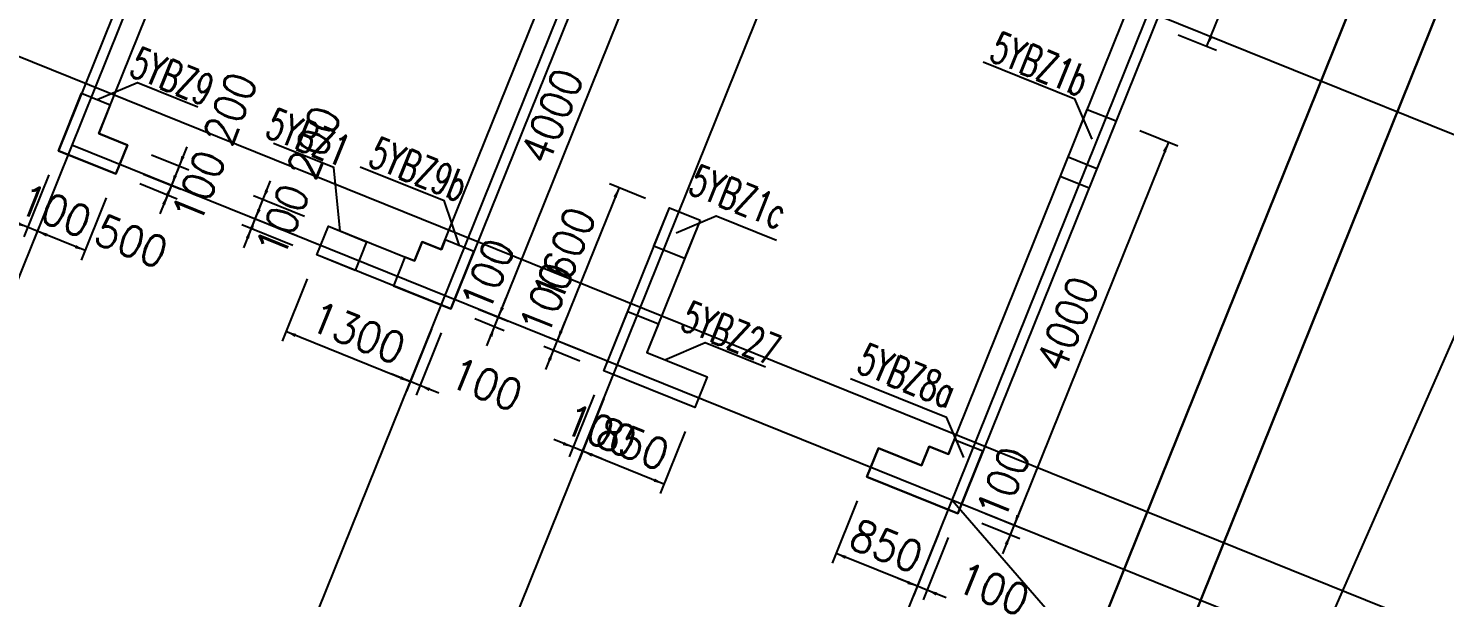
# Model space of a CAD drawing. Extents: x 387171 to 699106, y 11966 to 245688.
# Drawn here: x 554113 to 567842, y 69925 to 75440 of the extents above; entities that cross this region are included whole.
import ezdxf

# ---------------------------------------------------------------- set-up
doc = ezdxf.new("R2010")
doc.units = 0
doc.header["$LTSCALE"] = 100
doc.header["$MEASUREMENT"] = 0
doc.linetypes.add('DASHED', pattern=[19.05, 12.7, -6.35])
for name, color, linetype in [('b边缘构件', 235, 'Continuous'), ('COLU_DASH', 9, 'DASHED'), ('DOTE', 253, 'Continuous'), ('h后浇带(新)', 1, 'Continuous'), ('wall-主楼', 2, 'Continuous'), ('Y阴影', 254, 'Continuous'), ('小尺寸', 4, 'Continuous'), ('边缘构件标注', 1, 'Continuous')]:
    doc.layers.add(name, color=color, linetype=linetype)
doc.styles.get("Standard").update_dxf_attribs({"font": 'standard'})
doc.dimstyles.get("Standard").update_dxf_attribs({"dimtxt": 300, "dimasz": 100, "dimexe": 100, "dimexo": 250, "dimgap": 100, "dimtad": 0, "dimtoh": 1, "dimdec": 0, "dimdsep": 46, "dimcen": 0.09, "dimclrt": 7, "dimadec": 0, "dimazin": 0, "dimtfac": 1, "dimtdec": 4, "dimtofl": 0, "dimtmove": 0, "dimatfit": 3, "dimfxl": 1, "dimtolj": 1, "dimtzin": 0, "dimarcsym": 0})

# ---------------------------------------------------------------- blocks, each defined once
blk = doc.blocks.new('*D1874')
at = {"layer": '小尺寸', "color": 0, "linetype": 'ByBlock', "lineweight": -2}
for p, q in [((558022, 72527), (557779, 71924)), ((558115, 72490), (557872, 71887)), ((558094, 71905), (557631, 72092))]:
    blk.add_line(p, q, dxfattribs=at)
for points in [[(557816, 72017), (557717, 72039), (557730, 72070)], [(557909, 71979), (558008, 71957), (557995, 71927)]]:
    blk.add_solid(points, dxfattribs=at)
at = {"layer": '小尺寸', "color": 7, "linetype": 'Continuous', "lineweight": -2, "insert": (558550, 71991), "char_height": 300, "width": 476.67, "attachment_point": 5, "rotation": 338.0454}
blk.add_mtext('100', dxfattribs=at)
blk = doc.blocks.new('*D1617')
at = {"layer": '小尺寸', "color": 0, "linetype": 'ByBlock', "lineweight": -2}
for p, q in [((556816, 73013), (556573, 72410)), ((557816, 72017), (556610, 72503)), ((558022, 72527), (557779, 71924))]:
    blk.add_line(p, q, dxfattribs=at)
for points in [[(556610, 72503), (556709, 72481), (556697, 72450)], [(557816, 72017), (557717, 72039), (557730, 72070)]]:
    blk.add_solid(points, dxfattribs=at)
at = {"layer": '小尺寸', "color": 7, "linetype": 'Continuous', "lineweight": -2, "insert": (557307, 72492), "char_height": 300, "width": 690, "attachment_point": 5, "rotation": 338.0454}
blk.add_mtext('1300', dxfattribs=at)
blk = doc.blocks.new('*D1811')
at = {"layer": '小尺寸', "color": 0, "linetype": 'ByBlock', "lineweight": -2}
for p, q in [((559691, 71854), (559448, 71251)), ((560480, 71536), (560237, 70933)), ((560274, 71026), (559486, 71344))]:
    blk.add_line(p, q, dxfattribs=at)
for points in [[(559486, 71344), (559585, 71322), (559572, 71291)], [(560274, 71026), (560175, 71048), (560187, 71079)]]:
    blk.add_solid(points, dxfattribs=at)
at = {"layer": '小尺寸', "color": 7, "linetype": 'Continuous', "lineweight": -2, "insert": (559973, 71417), "char_height": 300, "width": 566.67, "attachment_point": 5, "rotation": 338.0454}
blk.add_mtext('850', dxfattribs=at)
blk = doc.blocks.new('*D2572')
at = {"layer": '小尺寸', "color": 0, "linetype": 'ByBlock', "lineweight": -2}
for p, q in [((559599, 71891), (559355, 71289)), ((559691, 71854), (559448, 71251)), ((559671, 71269), (559207, 71456))]:
    blk.add_line(p, q, dxfattribs=at)
for points in [[(559393, 71381), (559294, 71403), (559306, 71434)], [(559486, 71344), (559585, 71322), (559572, 71291)]]:
    blk.add_solid(points, dxfattribs=at)
at = {"layer": '小尺寸', "color": 7, "linetype": 'Continuous', "lineweight": -2, "insert": (559659, 71543), "char_height": 300, "width": 476.67, "attachment_point": 5, "rotation": 338.0454}
blk.add_mtext('100', dxfattribs=at)
blk = doc.blocks.new('*D3944')
at = {"layer": '小尺寸', "color": 0, "linetype": 'ByBlock', "lineweight": -2}
for p, q in [((562937, 70545), (562694, 69943)), ((563030, 70508), (562787, 69905)), ((563010, 69923), (562546, 70110))]:
    blk.add_line(p, q, dxfattribs=at)
for points in [[(562732, 70035), (562633, 70057), (562645, 70088)], [(562825, 69998), (562924, 69976), (562911, 69945)]]:
    blk.add_solid(points, dxfattribs=at)
at = {"layer": '小尺寸', "color": 7, "linetype": 'Continuous', "lineweight": -2, "insert": (563465, 70009), "char_height": 300, "width": 476.67, "attachment_point": 5, "rotation": 338.0454}
blk.add_mtext('100', dxfattribs=at)
blk = doc.blocks.new('*D3544')
at = {"layer": '小尺寸', "color": 0, "linetype": 'ByBlock', "lineweight": -2}
for p, q in [((562149, 70863), (561906, 70260)), ((562937, 70545), (562694, 69943)), ((562732, 70035), (561943, 70353))]:
    blk.add_line(p, q, dxfattribs=at)
for points in [[(561943, 70353), (562042, 70331), (562030, 70300)], [(562732, 70035), (562633, 70057), (562645, 70088)]]:
    blk.add_solid(points, dxfattribs=at)
at = {"layer": '小尺寸', "color": 7, "linetype": 'Continuous', "lineweight": -2, "insert": (562431, 70426), "char_height": 300, "width": 566.67, "attachment_point": 5, "rotation": 338.0454}
blk.add_mtext('850', dxfattribs=at)
blk = doc.blocks.new('*D4235')
at = {"layer": '小尺寸', "color": 0, "linetype": 'ByBlock', "lineweight": -2}
for p, q in [((565538, 75266), (566136, 76750)), ((565858, 76862), (566229, 76712)), ((565259, 75378), (565630, 75228))]:
    blk.add_line(p, q, dxfattribs=at)
for points in [[(566136, 76750), (566114, 76651), (566083, 76663)], [(565538, 75266), (565560, 75365), (565591, 75352)]]:
    blk.add_solid(points, dxfattribs=at)
at = {"layer": '小尺寸', "color": 7, "linetype": 'Continuous', "lineweight": -2, "insert": (565605, 76101), "char_height": 300, "width": 685, "attachment_point": 5, "rotation": 68.0454}
blk.add_mtext('1600', dxfattribs=at)
blk = doc.blocks.new('*D3746')
at = {"layer": '小尺寸', "color": 0, "linetype": 'ByBlock', "lineweight": -2}
for p, q in [((564888, 74449), (565257, 74301)), ((565164, 74338), (563668, 70628)), ((563393, 70739), (563761, 70591))]:
    blk.add_line(p, q, dxfattribs=at)
for points in [[(565164, 74338), (565142, 74239), (565111, 74252)], [(563668, 70628), (563690, 70727), (563721, 70715)]]:
    blk.add_solid(points, dxfattribs=at)
at = {"layer": '小尺寸', "color": 7, "linetype": 'Continuous', "lineweight": -2, "insert": (564184, 72577), "char_height": 300, "width": 790, "attachment_point": 5, "rotation": 68.0454}
blk.add_mtext('4000', dxfattribs=at)
blk = doc.blocks.new('*D48')
at = {"layer": '小尺寸', "color": 0, "linetype": 'ByBlock', "lineweight": -2}
for p, q in [((563393, 70739), (563761, 70591)), ((563743, 70814), (563556, 70350)), ((563356, 70646), (563724, 70498))]:
    blk.add_line(p, q, dxfattribs=at)
for points in [[(563668, 70628), (563690, 70727), (563721, 70715)], [(563631, 70535), (563609, 70436), (563578, 70449)]]:
    blk.add_solid(points, dxfattribs=at)
at = {"layer": '小尺寸', "color": 7, "linetype": 'Continuous', "lineweight": -2, "insert": (563563, 71035), "char_height": 300, "width": 476.67, "attachment_point": 5, "rotation": 68.0454}
blk.add_mtext('100', dxfattribs=at)
blk = doc.blocks.new('*D4223')
at = {"layer": '小尺寸', "color": 0, "linetype": 'ByBlock', "lineweight": -2}
for p, q in [((558559, 72364), (558746, 72828)), ((558440, 72628), (558727, 72512)), ((558477, 72721), (558764, 72605))]:
    blk.add_line(p, q, dxfattribs=at)
for points in [[(558671, 72643), (558693, 72742), (558724, 72729)], [(558634, 72550), (558612, 72451), (558581, 72463)]]:
    blk.add_solid(points, dxfattribs=at)
at = {"layer": '小尺寸', "color": 7, "linetype": 'Continuous', "lineweight": -2, "insert": (558566, 73050), "char_height": 300, "width": 476.67, "attachment_point": 5, "rotation": 68.0454}
blk.add_mtext('100', dxfattribs=at)
blk = doc.blocks.new('*D542')
at = {"layer": '小尺寸', "color": 0, "linetype": 'ByBlock', "lineweight": -2}
for p, q in [((558671, 72643), (560167, 76352)), ((559973, 76431), (560259, 76315)), ((558477, 72721), (558764, 72605))]:
    blk.add_line(p, q, dxfattribs=at)
for points in [[(560167, 76352), (560145, 76254), (560114, 76266)], [(558671, 72643), (558693, 72742), (558724, 72729)]]:
    blk.add_solid(points, dxfattribs=at)
at = {"layer": '小尺寸', "color": 7, "linetype": 'Continuous', "lineweight": -2, "insert": (559187, 74591), "char_height": 300, "width": 790, "attachment_point": 5, "rotation": 68.0454}
blk.add_mtext('4000', dxfattribs=at)
blk = doc.blocks.new('*D717')
at = {"layer": '小尺寸', "color": 0, "linetype": 'ByBlock', "lineweight": -2}
for p, q in [((559839, 73897), (559240, 72413)), ((560096, 73793), (559746, 73934)), ((559497, 72309), (559148, 72450))]:
    blk.add_line(p, q, dxfattribs=at)
for points in [[(559839, 73897), (559817, 73798), (559786, 73811)], [(559240, 72413), (559262, 72512), (559293, 72500)]]:
    blk.add_solid(points, dxfattribs=at)
at = {"layer": '小尺寸', "color": 7, "linetype": 'Continuous', "lineweight": -2, "insert": (559308, 73249), "char_height": 300, "width": 685, "attachment_point": 5, "rotation": 68.0454}
blk.add_mtext('1600', dxfattribs=at)
blk = doc.blocks.new('*D466')
at = {"layer": '小尺寸', "color": 0, "linetype": 'ByBlock', "lineweight": -2}
for p, q in [((559315, 72599), (559128, 72135)), ((559460, 72217), (559110, 72358)), ((559497, 72309), (559148, 72450))]:
    blk.add_line(p, q, dxfattribs=at)
for points in [[(559240, 72413), (559262, 72512), (559293, 72500)], [(559203, 72320), (559181, 72221), (559150, 72234)]]:
    blk.add_solid(points, dxfattribs=at)
at = {"layer": '小尺寸', "color": 7, "linetype": 'Continuous', "lineweight": -2, "insert": (559135, 72820), "char_height": 300, "width": 476.67, "attachment_point": 5, "rotation": 68.0454}
blk.add_mtext('100', dxfattribs=at)
blk = doc.blocks.new('*D1222')
at = {"layer": '小尺寸', "color": 0, "linetype": 'ByBlock', "lineweight": -2}
for p, q in [((554405, 73985), (554162, 73382)), ((554868, 73798), (554625, 73195)), ((554663, 73288), (554199, 73475))]:
    blk.add_line(p, q, dxfattribs=at)
for points in [[(554199, 73475), (554298, 73453), (554286, 73422)], [(554663, 73288), (554564, 73310), (554576, 73341)]]:
    blk.add_solid(points, dxfattribs=at)
at = {"layer": '小尺寸', "color": 7, "linetype": 'Continuous', "lineweight": -2, "insert": (555112, 73377), "char_height": 300, "width": 566.67, "attachment_point": 5, "rotation": 338.0454}
blk.add_mtext('500', dxfattribs=at)
blk = doc.blocks.new('*D962')
at = {"layer": '小尺寸', "color": 0, "linetype": 'ByBlock', "lineweight": -2}
for p, q in [((554312, 74022), (554069, 73420)), ((554405, 73985), (554162, 73382)), ((554384, 73400), (553921, 73587))]:
    blk.add_line(p, q, dxfattribs=at)
for points in [[(554106, 73512), (554007, 73534), (554020, 73565)], [(554199, 73475), (554298, 73453), (554286, 73422)]]:
    blk.add_solid(points, dxfattribs=at)
at = {"layer": '小尺寸', "color": 7, "linetype": 'Continuous', "lineweight": -2, "insert": (554373, 73674), "char_height": 300, "width": 476.67, "attachment_point": 5, "rotation": 338.0454}
blk.add_mtext('100', dxfattribs=at)
blk = doc.blocks.new('*D1723')
at = {"layer": '小尺寸', "color": 0, "linetype": 'ByBlock', "lineweight": -2}
for p, q in [((556201, 73315), (556387, 73779)), ((556715, 73431), (556220, 73631)), ((556678, 73338), (556183, 73538))]:
    blk.add_line(p, q, dxfattribs=at)
for points in [[(556313, 73593), (556335, 73692), (556366, 73680)], [(556275, 73501), (556253, 73402), (556222, 73414)]]:
    blk.add_solid(points, dxfattribs=at)
at = {"layer": '小尺寸', "color": 7, "linetype": 'Continuous', "lineweight": -2, "insert": (556577, 73580), "char_height": 300, "width": 476.67, "attachment_point": 5, "rotation": 68.0454}
blk.add_mtext('100', dxfattribs=at)
blk = doc.blocks.new('*D1476')
at = {"layer": '小尺寸', "color": 0, "linetype": 'ByBlock', "lineweight": -2}
for p, q in [((556238, 73408), (556462, 73964)), ((556790, 73617), (556295, 73816)), ((556715, 73431), (556220, 73631))]:
    blk.add_line(p, q, dxfattribs=at)
for points in [[(556387, 73779), (556409, 73878), (556440, 73865)], [(556313, 73593), (556291, 73494), (556260, 73507)]]:
    blk.add_solid(points, dxfattribs=at)
at = {"layer": '小尺寸', "color": 7, "linetype": 'Continuous', "lineweight": -2, "insert": (556882, 74336), "char_height": 300, "width": 566.67, "attachment_point": 5, "rotation": 68.0454}
blk.add_mtext('200', dxfattribs=at)
blk = doc.blocks.new('*D2233')
at = {"layer": '小尺寸', "color": 0, "linetype": 'ByBlock', "lineweight": -2}
for p, q in [((555650, 74292), (555426, 73735)), ((555306, 74215), (555668, 74069)), ((555231, 74029), (555593, 73883))]:
    blk.add_line(p, q, dxfattribs=at)
for points in [[(555575, 74106), (555597, 74205), (555628, 74193)], [(555501, 73921), (555479, 73822), (555448, 73834)]]:
    blk.add_solid(points, dxfattribs=at)
at = {"layer": '小尺寸', "color": 7, "linetype": 'Continuous', "lineweight": -2, "insert": (556070, 74663), "char_height": 300, "width": 566.67, "attachment_point": 5, "rotation": 68.0454}
blk.add_mtext('200', dxfattribs=at)
blk = doc.blocks.new('*D1982')
at = {"layer": '小尺寸', "color": 0, "linetype": 'ByBlock', "lineweight": -2}
for p, q in [((555231, 74029), (555593, 73883)), ((555575, 74106), (555388, 73642)), ((555194, 73937), (555556, 73790))]:
    blk.add_line(p, q, dxfattribs=at)
for points in [[(555501, 73921), (555523, 74020), (555553, 74007)], [(555463, 73828), (555441, 73729), (555410, 73741)]]:
    blk.add_solid(points, dxfattribs=at)
at = {"layer": '小尺寸', "color": 7, "linetype": 'Continuous', "lineweight": -2, "insert": (555765, 73907), "char_height": 300, "width": 476.67, "attachment_point": 5, "rotation": 68.0454}
blk.add_mtext('100', dxfattribs=at)
blk = doc.blocks.new('*D2655')
at = {"layer": '小尺寸', "color": 0, "linetype": 'ByBlock', "lineweight": -2}
for p, q in [((553462, 75659), (553628, 76071)), ((553869, 75866), (553405, 76053)), ((553555, 75621), (553721, 76033))]:
    blk.add_line(p, q, dxfattribs=at)
for points in [[(553591, 75978), (553492, 76000), (553504, 76031)], [(553683, 75940), (553782, 75918), (553770, 75888)]]:
    blk.add_solid(points, dxfattribs=at)
at = {"layer": '小尺寸', "color": 7, "linetype": 'Continuous', "lineweight": -2, "insert": (554091, 76046), "char_height": 300, "width": 476.67, "attachment_point": 5, "rotation": 338.0454}
blk.add_mtext('100', dxfattribs=at)
blk = doc.blocks.new('1')
at = {"layer": 'h后浇带(新)', "color": 6, "lineweight": 30}
for points in [[(632181, 534727), (634510, 528149), (635020, 526711)], [(631479, 534314), (633756, 527882), (634068, 527003)]]:
    blk.add_lwpolyline(points, dxfattribs=at)
blk = doc.blocks.new('后浇带现场')
at = {"color": 1, "lineweight": 30, "rotation": 318.5460777723208}
blk.add_blockref('1', (-77006, 620463), dxfattribs=at)

msp = doc.modelspace()

# ---------------------------------------------------------------- hatches: boundary and pattern name
at = {"layer": 'Y阴影'}
h = msp.add_hatch(dxfattribs=at)
h.set_pattern_fill('ANSI31', color=256, scale=25, angle=-21.95462, style=0)
h.set_pattern_definition([])
h.paths.add_polyline_path([(555074, 74308.2), (554961.8, 74030), (554405.3, 74254.3), (554629.7, 74810.8), (554907.9, 74698.6), (554795.7, 74420.4)], flags=0)
h = msp.add_hatch(dxfattribs=at)
h.set_pattern_fill('ANSI31', color=256, scale=25, angle=-21.95462, style=0)
h.set_pattern_definition([])
h.paths.add_polyline_path([(564656.5, 74542.6), (564469.6, 74078.8), (564191.4, 74191), (564378.3, 74654.7)], flags=0)
h = msp.add_hatch(dxfattribs=at)
h.set_pattern_fill('ANSI31', color=256, scale=25, angle=-21.95462, style=0)
h.set_pattern_definition([])
h.paths.add_polyline_path([(560624.4, 73580.3), (560474.8, 73209.3), (560178, 73329), (560327.6, 73699.9)], flags=0)
h = msp.add_hatch(dxfattribs=at)
h.set_pattern_fill('ANSI31', color=256, scale=25, angle=-21.95462, style=0)
h.set_pattern_definition([])
h.paths.add_polyline_path([(557280.5, 73095.3), (556909.5, 73244.8), (557021.7, 73523.1), (557392.7, 73373.5)], flags=0)
h = msp.add_hatch(dxfattribs=at)
h.set_pattern_fill('ANSI31', color=256, scale=25, angle=-21.95462, style=0)
h.set_pattern_definition([])
h.paths.add_polyline_path([(558432.3, 73277.9), (558154.1, 73390.1), (558116.8, 73297.6), (557931.3, 73372.4), (557856.5, 73186.9), (557763.7, 73224), (557651.5, 72945.7), (558208, 72721.4)], flags=0)
h = msp.add_hatch(dxfattribs=at)
h.set_pattern_fill('ANSI31', color=256, scale=25, angle=-21.95462, style=0)
h.set_pattern_definition([])
h.paths.add_polyline_path([(560692.7, 72064.9), (560573.1, 71768.1), (559692, 72123.2), (559923.8, 72698.3), (560220.6, 72578.6), (560108.4, 72300.4)], flags=0)
h = msp.add_hatch(dxfattribs=at)
h.set_pattern_fill('ANSI31', color=256, scale=25, angle=-21.95462, style=0)
h.set_pattern_definition([])
h.paths.add_polyline_path([(563088.4, 71454.9), (563032.3, 71315.8), (562846.8, 71390.6), (562772.1, 71205.1), (562354.7, 71373.3), (562242.5, 71095.1), (563123.7, 70739.9), (563366.7, 71342.8)], flags=0)

# ---------------------------------------------------------------- linework, layer by layer
at = {"layer": 'b边缘构件'}
for points in [[(555074, 74308.2), (554961.8, 74030), (554405.3, 74254.3), (554629.7, 74810.8), (554907.9, 74698.6), (554795.7, 74420.4), (555074, 74308.2)], [(564656.5, 74542.6), (564469.6, 74078.8), (564191.4, 74191), (564378.3, 74654.7), (564656.5, 74542.6)], [(560624.4, 73580.3), (560474.8, 73209.3), (560178, 73329), (560327.6, 73699.9), (560624.4, 73580.3)], [(557280.5, 73095.3), (556909.5, 73244.8), (557021.7, 73523.1), (557392.7, 73373.5), (557280.5, 73095.3)], [(560692.7, 72064.9), (560573.1, 71768.1), (559692, 72123.2), (559923.8, 72698.3), (560220.6, 72578.6), (560108.4, 72300.4), (560692.7, 72064.9)]]:
    msp.add_lwpolyline(points, dxfattribs=at)
for points in [[(558432.3, 73277.9), (558154.1, 73390.1), (558116.8, 73297.6), (557931.3, 73372.4), (557856.5, 73186.9), (557763.7, 73224), (557651.5, 72945.7), (558208, 72721.4)], [(563088.4, 71454.9), (563032.3, 71315.8), (562846.8, 71390.6), (562772.1, 71205.1), (562354.7, 71373.3), (562242.5, 71095.1), (563123.7, 70739.9), (563366.7, 71342.8)]]:
    msp.add_lwpolyline(points, close=True, dxfattribs=at)
at = {"layer": 'COLU_DASH'}
msp.add_line((564394.8, 73893.3), (564116.6, 74005.5), dxfattribs=at)
at = {"layer": 'DOTE'}
for p, q in [((560169.8, 88286.9), (550186.9, 63522.1)), ((567832.5, 69596.5), (538343.4, 81483.7)), ((569514.9, 73770.2), (556442.2, 79039.8)), ((553804.1, 62063.9), (560059.4, 77581.7)), ((555473.6, 61391), (561728.9, 76908.7)), ((558719.7, 60082.4), (565535.8, 76991.4)), ((569231.6, 75409.9), (565835.4, 67679.7)), ((567608.1, 69040), (554535.5, 74309.7)), ((563068.3, 70870), (565835.4, 67679.7))]:
    msp.add_line(p, q, dxfattribs=at)
at = {"layer": 'wall-主楼'}
for points in [[(554405.3, 74254.3), (554961.8, 74030), (555074, 74308.2), (554795.7, 74420.4), (556104.3, 77666.6), (554527.6, 78302.1), (554415.4, 78023.9), (555713.9, 77500.5)], [(564811.8, 77067.6), (564924, 77345.9), (565666, 77046.8), (563123.7, 70739.9), (562242.5, 71095.1), (562354.7, 71373.3), (562772.1, 71205.1), (562846.8, 71390.6), (563032.3, 71315.8), (565275.6, 76880.7)], [(560624.4, 73580.3), (560108.4, 72300.4), (560692.7, 72064.8), (560573.1, 71768.1), (559692, 72123.2), (560327.6, 73699.9)]]:
    msp.add_lwpolyline(points, close=True, dxfattribs=at)
msp.add_lwpolyline([(559833.6, 76486.7), (559684.1, 76115.7), (559591.3, 76153.1), (558208, 72721.4), (556909.5, 73244.8), (557021.7, 73523.1), (557856.4, 73186.6), (557931.2, 73372.1), (558116.7, 73297.3), (559462.6, 76636.3), (559833.6, 76486.7)], dxfattribs=at)
at = {"layer": '边缘构件标注', "color": 200}
for p, q in [((563367.8, 75116), (564257.9, 74757.2)), ((564423.9, 74366.8), (564257.9, 74757.2)), ((557330.6, 74099.4), (558145.8, 73770.8)), ((558293.2, 73334), (558145.8, 73770.8)), ((562083.8, 72047.8), (563014.5, 71672.6)), ((563180.5, 71282.2), (563014.5, 71672.6))]:
    msp.add_line(p, q, dxfattribs=at)
for points in [[(554780.2, 74750.1), (555170.6, 74916.2), (555754.9, 74680.7)], [(557137.4, 73476.5), (557073.6, 74090.4), (556489.3, 74326)], [(560391.9, 73458.4), (560782.3, 73624.5), (561366.6, 73388.9)], [(560284.1, 72229.6), (560674.5, 72395.7), (561258.8, 72160.1)]]:
    msp.add_lwpolyline(points, dxfattribs=at)

# ---------------------------------------------------------------- block references
at = {"color": 3, "lineweight": 30}
msp.add_blockref('后浇带现场', (-182998.7, -527042.1), dxfattribs=at)

# ---------------------------------------------------------------- texts
at = {"layer": '边缘构件标注', "color": 200, "width": 0.7}
for s, p in [('5YBZ1b', (563412.8, 75135.8)), ('5YBZ9', (555075.1, 74988.5)), ('5YBZ1', (556392.9, 74397)), ('5YBZ9b', (557391.6, 74116.9)), ('5YBZ1c', (560492.9, 73848.9)), ('5YBZ27', (560417, 72529.4)), ('5YBZ8a', (562125.6, 72117.8))]:
    msp.add_text(s, height=300, rotation=338.04538, dxfattribs=at).set_placement(p)

# ---------------------------------------------------------------- dimensions: what is measured, and where the dimension line sits
at = {"layer": '小尺寸'}
for p1, p2, distance, picture, middle in [((565027.6, 75471.2), (565625.8, 76955.2), -550, '*D4235', (565604.9, 76101)), ((558115.3, 72758.8), (556909.5, 73244.8), 800, '*D1617', (557306.8, 72491.7)), ((558208, 72721.4), (558115.3, 72758.8), 800, '*D1874', (558189.7, 72135.8)), ((559784.7, 72085.9), (559692, 72123.2), 800, '*D2572', (559299.1, 71688.6)), ((560573.1, 71768.1), (559784.7, 72085.9), 800, '*D1811', (559973.3, 71416.8)), ((563030.9, 70777.3), (562242.5, 71095.1), 800, '*D3544', (562431.1, 70426.1)), ((563123.7, 70739.9), (563030.9, 70777.3), 800, '*D3944', (563105.3, 70154.3))]:
    dim = msp.add_aligned_dim(p1=p1, p2=p2, distance=distance, dimstyle='Standard', dxfattribs=at)
    dim.commit()
    dim.dimension.update_dxf_attribs({"geometry": picture, "text_midpoint": middle})
for base, p1, p2, angle, picture, middle in [((560166.7, 76352.5), (558245.4, 72814.2), (559740.9, 76524.1), 68.04538, '*D542', (559187, 74591)), ((553590.6, 75977.8), (553461.3, 75389.6), (553368.6, 75427), 158.04538, '*D2655', (553730.5, 76190.9)), ((555500.7, 73920.6), (555074, 74308.2), (554999.2, 74122.7), 68.04538, '*D2233', (555888.8, 74214.9)), ((556387.5, 73778.7), (556946.9, 73337.6), (557021.7, 73523.1), 68.04538, '*D1476', (556700.9, 73887.5)), ((563668.3, 70628.2), (564656.5, 74542.6), (563161, 70832.7), 68.04538, '*D3746', (564184.2, 72576.6)), ((554106.2, 73512.3), (554498.1, 74216.9), (554405.3, 74254.3), 158.04538, '*D962', (554012.4, 73819.7)), ((554199, 73474.9), (554961.8, 74030), (554498.1, 74216.9), 158.04538, '*D1222', (554524.3, 73613.3)), ((555463.3, 73827.8), (554999.2, 74122.7), (554961.8, 74030), 68.04538, '*D1982', (555619.6, 73547.1)), ((556312.7, 73593.3), (556909.5, 73244.8), (556946.9, 73337.6), 68.04538, '*D1723', (556431.7, 73219.8)), ((559240.3, 72413.1), (560327.6, 73699.9), (559729.4, 72216), 68.04538, '*D717', (559307.6, 73248.6)), ((558671.2, 72642.5), (558208, 72721.4), (558245.4, 72814.2), 68.04538, '*D4223', (558420.6, 72689.6)), ((559203, 72320.4), (559729.4, 72216), (559692, 72123.2), 68.04538, '*D466', (558989.8, 72460.2)), ((563630.9, 70535.4), (563161, 70832.7), (563123.7, 70739.9), 68.04538, '*D48', (563417.8, 70675.3))]:
    dim = msp.add_linear_dim(base=base, p1=p1, p2=p2, angle=angle, dimstyle='Standard', dxfattribs=at)
    dim.commit()
    dim.dimension.update_dxf_attribs({"geometry": picture, "text_midpoint": middle})

doc.saveas('drawing.dxf')
